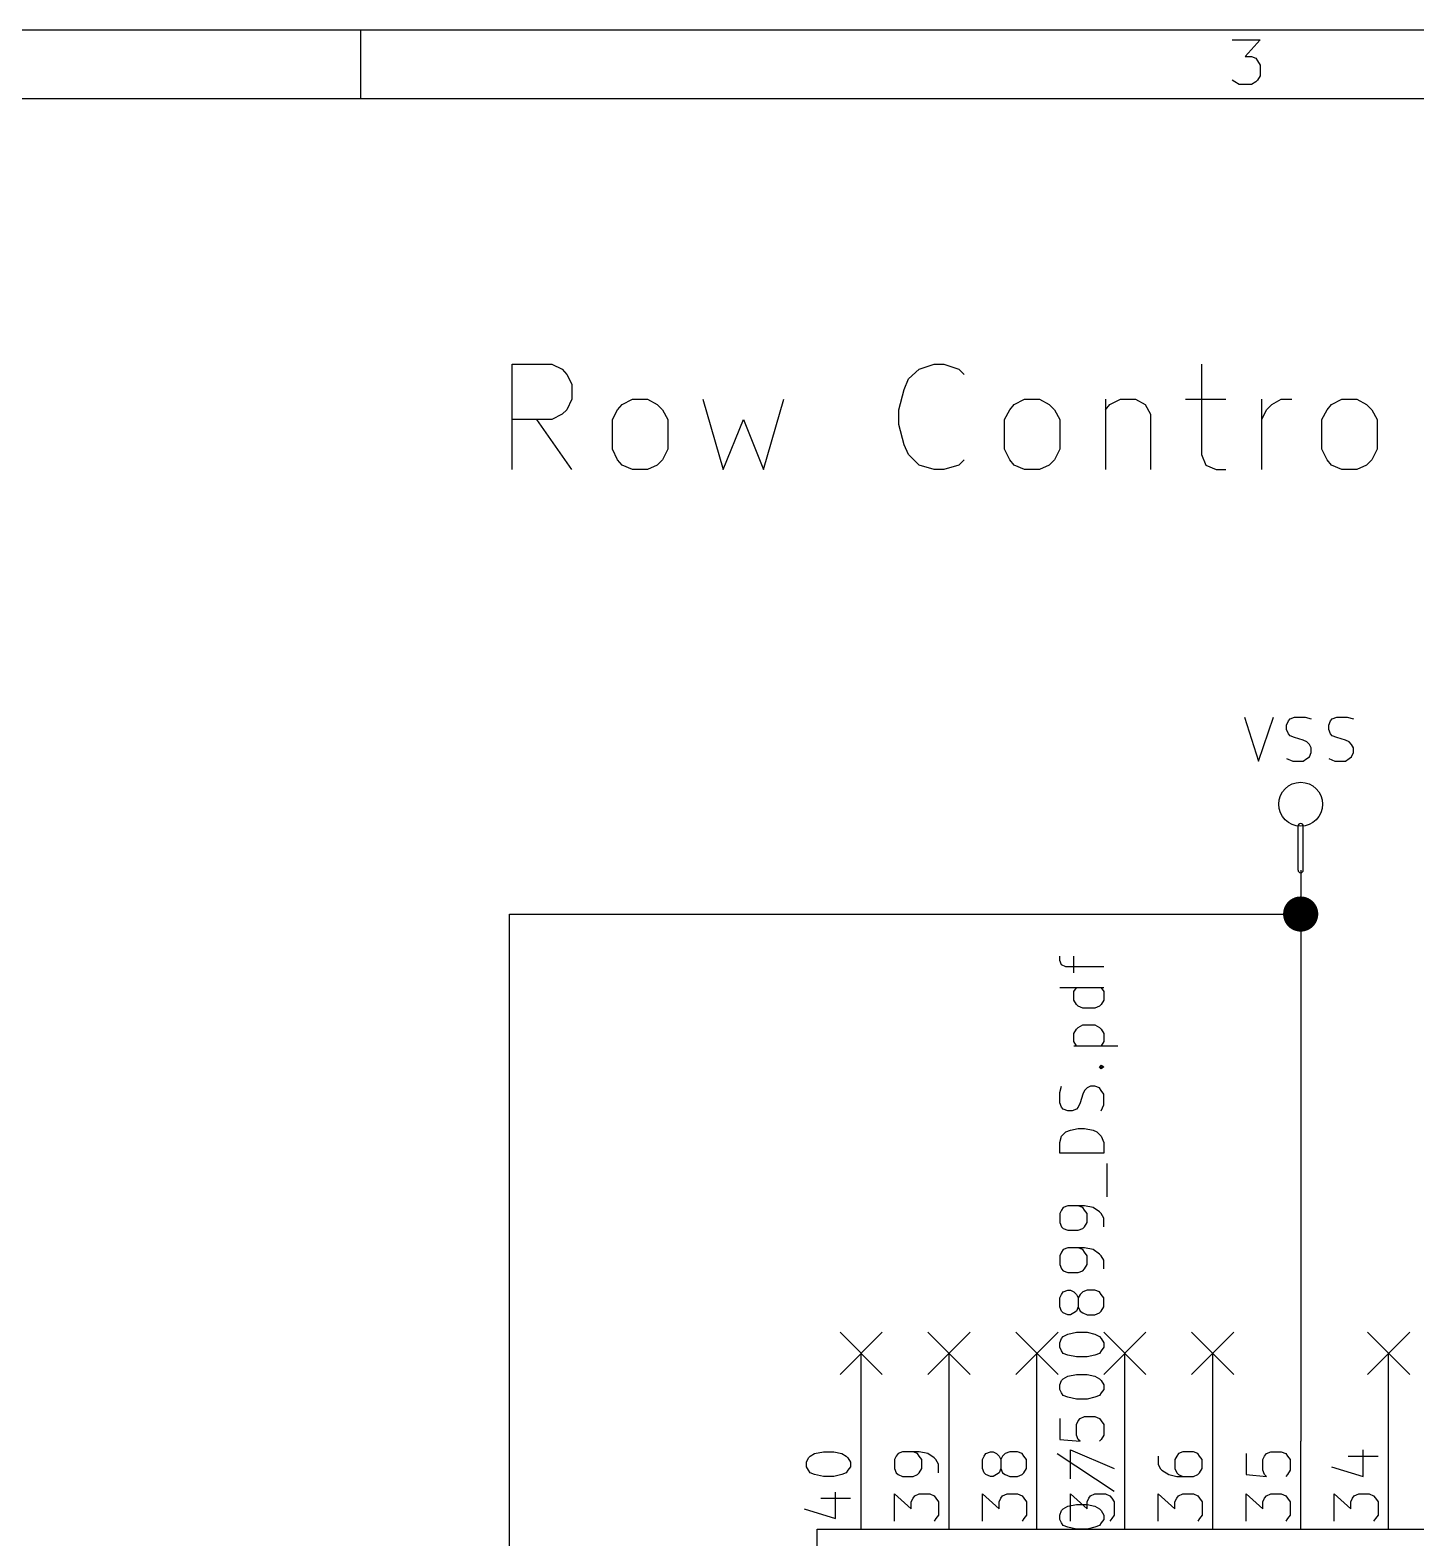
# Model space of a CAD drawing. Extents: x 10 to 287, y -200 to -10.
# Drawn here: x 100.45 to 140.49, y -53.59 to -10.01 of the extents above; entities that cross this region are included whole.
import ezdxf

# ---------------------------------------------------------------- set-up
doc = ezdxf.new("R2010")
doc.units = 0
doc.header["$MEASUREMENT"] = 0

msp = doc.modelspace()

# ---------------------------------------------------------------- linework, layer by layer
at = {"layer": 'Blue 2'}
for p, q in [((123.85, -47.6504), (125.07, -48.8696)), ((125.07, -47.6504), (123.85, -48.8696)), ((126.39, -47.6504), (127.61, -48.8696)), ((127.61, -47.6504), (126.39, -48.8696)), ((128.93, -47.6504), (130.15, -48.8696)), ((130.15, -47.6504), (128.93, -48.8696)), ((131.47, -47.6504), (132.69, -48.8696)), ((132.69, -47.6504), (131.47, -48.8696)), ((134.01, -47.6504), (135.23, -48.8696)), ((135.23, -47.6504), (134.01, -48.8696)), ((139.09, -47.6504), (140.31, -48.8696)), ((140.31, -47.6504), (139.09, -48.8696))]:
    msp.add_line(p, q, dxfattribs=at)
at = {"layer": 'Blue 3'}
for p, q in [((114.376, -22.7076), (114.376, -19.6596)), ((114.376, -19.6596), (115.519, -19.6596)), ((115.519, -19.6596), (115.824, -19.812)), ((115.824, -19.812), (115.951, -19.9644)), ((115.951, -19.9644), (116.103, -20.2438)), ((125.832, -20.0914), (126.136, -19.812)), ((126.136, -19.812), (126.568, -19.6596)), ((126.568, -19.6596), (126.848, -19.6596)), ((126.848, -19.6596), (127.279, -19.812)), ((127.279, -19.812), (127.432, -19.9644)), ((134.29, -19.6596), (134.29, -22.2758)), ((116.103, -20.2438), (116.103, -20.6756)), ((125.552, -20.9804), (125.705, -20.3962)), ((125.705, -20.3962), (125.832, -20.0914)), ((116.103, -20.6756), (115.951, -20.9804)), ((117.424, -20.9804), (117.551, -20.828)), ((117.551, -20.828), (117.856, -20.6756)), ((117.856, -20.6756), (118.288, -20.6756)), ((118.288, -20.6756), (118.567, -20.828)), ((118.567, -20.828), (118.72, -20.9804)), ((119.888, -20.6756), (120.472, -22.7076)), ((121.641, -22.7076), (122.225, -20.6756)), ((128.753, -20.9804), (128.88, -20.828)), ((128.88, -20.828), (129.184, -20.6756)), ((129.184, -20.6756), (129.616, -20.6756)), ((129.616, -20.6756), (129.896, -20.828)), ((129.896, -20.828), (130.048, -20.9804)), ((131.521, -20.6756), (131.521, -22.7076)), ((131.521, -20.9804), (131.648, -20.828)), ((131.648, -20.828), (131.953, -20.6756)), ((131.953, -20.6756), (132.385, -20.6756)), ((132.385, -20.6756), (132.664, -20.828)), ((132.664, -20.828), (132.817, -21.1074)), ((133.833, -20.6756), (135.001, -20.6756)), ((136.042, -22.7076), (136.042, -20.6756)), ((136.169, -20.9804), (136.322, -20.828)), ((136.322, -20.828), (136.601, -20.6756)), ((136.601, -20.6756), (136.906, -20.6756)), ((137.922, -20.9804), (138.049, -20.828)), ((138.049, -20.828), (138.354, -20.6756)), ((138.354, -20.6756), (138.786, -20.6756)), ((138.786, -20.6756), (139.065, -20.828)), ((139.065, -20.828), (139.217, -20.9804)), ((115.519, -21.2598), (114.376, -21.2598)), ((116.103, -22.7076), (115.087, -21.2598)), ((115.824, -21.1074), (115.519, -21.2598)), ((115.951, -20.9804), (115.824, -21.1074)), ((117.272, -21.2598), (117.424, -20.9804)), ((117.272, -22.1234), (117.272, -21.2598)), ((118.72, -20.9804), (118.872, -21.2598)), ((118.872, -21.2598), (118.872, -22.1234)), ((120.472, -22.7076), (121.056, -21.2598)), ((121.056, -21.2598), (121.641, -22.7076)), ((125.552, -21.4122), (125.552, -20.9804)), ((128.6, -21.2598), (128.753, -20.9804)), ((128.6, -22.1234), (128.6, -21.2598)), ((130.048, -20.9804), (130.2, -21.2598)), ((130.2, -21.2598), (130.2, -22.1234)), ((132.817, -21.1074), (132.817, -22.7076)), ((136.042, -21.2598), (136.169, -20.9804)), ((137.77, -21.2598), (137.922, -20.9804)), ((137.77, -22.1234), (137.77, -21.2598)), ((139.217, -20.9804), (139.37, -21.2598)), ((139.37, -21.2598), (139.37, -22.1234)), ((125.705, -21.9964), (125.552, -21.4122)), ((117.424, -22.4282), (117.272, -22.1234)), ((118.872, -22.1234), (118.72, -22.4282)), ((125.832, -22.2758), (125.705, -21.9964)), ((128.753, -22.4282), (128.6, -22.1234)), ((130.2, -22.1234), (130.048, -22.4282)), ((137.922, -22.4282), (137.77, -22.1234)), ((139.37, -22.1234), (139.217, -22.4282)), ((117.551, -22.5806), (117.424, -22.4282)), ((117.856, -22.7076), (117.551, -22.5806)), ((118.567, -22.5806), (118.288, -22.7076)), ((118.72, -22.4282), (118.567, -22.5806)), ((126.136, -22.5806), (125.832, -22.2758)), ((126.568, -22.7076), (126.136, -22.5806)), ((127.279, -22.5806), (126.848, -22.7076)), ((127.432, -22.4282), (127.279, -22.5806)), ((128.88, -22.5806), (128.753, -22.4282)), ((129.184, -22.7076), (128.88, -22.5806)), ((129.896, -22.5806), (129.616, -22.7076)), ((130.048, -22.4282), (129.896, -22.5806)), ((134.29, -22.2758), (134.417, -22.5806)), ((134.417, -22.5806), (134.722, -22.7076)), ((138.049, -22.5806), (137.922, -22.4282)), ((138.354, -22.7076), (138.049, -22.5806)), ((139.065, -22.5806), (138.786, -22.7076)), ((139.217, -22.4282), (139.065, -22.5806)), ((118.288, -22.7076), (117.856, -22.7076)), ((126.848, -22.7076), (126.568, -22.7076)), ((129.616, -22.7076), (129.184, -22.7076)), ((134.722, -22.7076), (135.001, -22.7076)), ((138.786, -22.7076), (138.354, -22.7076))]:
    msp.add_line(p, q, dxfattribs=at)
at = {"layer": 'Cyan 2'}
for p, q in [((135.534, -29.8704), (135.941, -31.1404)), ((135.941, -31.1404), (136.373, -29.8704)), ((136.754, -30.099), (136.804, -29.972)), ((136.804, -29.972), (136.855, -29.9212)), ((136.855, -29.9212), (136.982, -29.8704)), ((136.982, -29.8704), (137.287, -29.8704)), ((137.287, -29.8704), (137.465, -29.9212)), ((137.973, -30.099), (138.024, -29.972)), ((138.024, -29.972), (138.074, -29.9212)), ((138.074, -29.9212), (138.201, -29.8704)), ((138.201, -29.8704), (138.506, -29.8704)), ((138.506, -29.8704), (138.684, -29.9212)), ((136.754, -30.226), (136.754, -30.099)), ((136.804, -30.353), (136.754, -30.226)), ((136.855, -30.4038), (136.804, -30.353)), ((136.982, -30.4546), (136.855, -30.4038)), ((137.236, -30.5308), (136.982, -30.4546)), ((137.973, -30.226), (137.973, -30.099)), ((138.024, -30.353), (137.973, -30.226)), ((138.074, -30.4038), (138.024, -30.353)), ((138.201, -30.4546), (138.074, -30.4038)), ((138.455, -30.5308), (138.201, -30.4546)), ((137.338, -30.5816), (137.236, -30.5308)), ((137.414, -30.6578), (137.338, -30.5816)), ((137.465, -30.7594), (137.414, -30.6578)), ((137.414, -31.0134), (137.465, -30.8864)), ((137.465, -30.8864), (137.465, -30.7594)), ((138.557, -30.5816), (138.455, -30.5308)), ((138.633, -30.6578), (138.557, -30.5816)), ((138.684, -30.7594), (138.633, -30.6578)), ((138.633, -31.0134), (138.684, -30.8864)), ((138.684, -30.8864), (138.684, -30.7594)), ((136.754, -31.0642), (136.931, -31.1404)), ((136.931, -31.1404), (137.236, -31.1404)), ((137.236, -31.1404), (137.338, -31.0642)), ((137.338, -31.0642), (137.414, -31.0134)), ((137.973, -31.0642), (138.151, -31.1404)), ((138.151, -31.1404), (138.455, -31.1404)), ((138.455, -31.1404), (138.557, -31.0642)), ((138.557, -31.0642), (138.633, -31.0134))]:
    msp.add_line(p, q, dxfattribs=at)
at = {"layer": 'Green 2'}
for p, q in [((137.16, -34.29), (137.16, -50.8)), ((114.3, -60.96), (114.3, -35.56)), ((114.3, -35.56), (137.16, -35.56)), ((124.46, -50.8), (124.46, -48.26)), ((127, -50.8), (127, -48.26)), ((129.54, -50.8), (129.54, -48.26)), ((132.08, -50.8), (132.08, -48.26)), ((134.62, -50.8), (134.62, -48.26)), ((139.7, -50.8), (139.7, -48.26))]:
    msp.add_line(p, q, dxfattribs=at)
at = {"layer": 'Green 2', "const_width": 0.508}
msp.add_lwpolyline([(136.906, -35.56, 1), (137.414, -35.56, 1)], format="xyb", close=True, dxfattribs=at)
at = {"layer": 'L.Yellow'}
for p, q in [((123.19, -76.2), (123.19, -53.34)), ((123.19, -53.34), (173.99, -53.34))]:
    msp.add_line(p, q, dxfattribs=at)
at = {"layer": 'Magenta 2'}
for p, q in [((130.2, -36.9062), (130.2, -36.7792)), ((130.251, -37.0332), (130.2, -36.9062)), ((130.378, -37.084), (130.251, -37.0332)), ((130.607, -37.2618), (130.607, -36.7792)), ((131.47, -37.084), (130.378, -37.084)), ((131.47, -37.6936), (130.2, -37.6936)), ((130.607, -37.7952), (130.683, -37.6936)), ((130.607, -38.0492), (130.607, -37.7952)), ((131.394, -37.6936), (131.47, -37.7952)), ((131.47, -37.7952), (131.47, -38.0492)), ((130.683, -38.1762), (130.607, -38.0492)), ((130.734, -38.227), (130.683, -38.1762)), ((130.861, -38.2778), (130.734, -38.227)), ((131.216, -38.2778), (130.861, -38.2778)), ((131.343, -38.227), (131.216, -38.2778)), ((131.394, -38.1762), (131.343, -38.227)), ((131.47, -38.0492), (131.394, -38.1762)), ((130.734, -38.8366), (130.861, -38.7604)), ((130.861, -38.7604), (131.216, -38.7604)), ((131.216, -38.7604), (131.343, -38.8366)), ((130.607, -39.0144), (130.683, -38.8874)), ((130.607, -39.243), (130.607, -39.0144)), ((130.683, -38.8874), (130.734, -38.8366)), ((131.343, -38.8366), (131.394, -38.8874)), ((131.394, -38.8874), (131.47, -39.0144)), ((131.47, -39.0144), (131.47, -39.243)), ((130.683, -39.37), (130.607, -39.243)), ((130.607, -39.37), (131.877, -39.37)), ((131.47, -39.243), (131.394, -39.37)), ((131.343, -39.9796), (131.394, -39.9288)), ((131.394, -40.0304), (131.343, -39.9796)), ((131.343, -39.9796), (131.47, -39.9796)), ((131.394, -39.9288), (131.47, -39.9796)), ((131.47, -39.9796), (131.394, -40.0304)), ((130.2, -40.7162), (130.251, -40.5384)), ((130.2, -41.021), (130.2, -40.7162)), ((130.861, -40.767), (130.785, -41.021)), ((130.912, -40.6654), (130.861, -40.767)), ((130.988, -40.5892), (130.912, -40.6654)), ((131.089, -40.5384), (130.988, -40.5892)), ((131.216, -40.5384), (131.089, -40.5384)), ((131.343, -40.5892), (131.216, -40.5384)), ((131.394, -40.6654), (131.343, -40.5892)), ((131.47, -40.767), (131.394, -40.6654)), ((131.47, -41.0718), (131.47, -40.767)), ((130.251, -41.148), (130.2, -41.021)), ((130.302, -41.1988), (130.251, -41.148)), ((130.429, -41.2496), (130.302, -41.1988)), ((130.556, -41.2496), (130.429, -41.2496)), ((130.683, -41.1988), (130.556, -41.2496)), ((130.734, -41.148), (130.683, -41.1988)), ((130.785, -41.021), (130.734, -41.148)), ((131.394, -41.2496), (131.47, -41.0718)), ((130.378, -41.8592), (130.505, -41.8084)), ((130.505, -41.8084), (130.734, -41.7576)), ((130.734, -41.7576), (130.912, -41.7576)), ((130.912, -41.7576), (131.166, -41.8084)), ((131.166, -41.8084), (131.267, -41.8592)), ((130.2, -42.164), (130.251, -41.9862)), ((130.2, -42.4688), (130.2, -42.164)), ((130.251, -41.9862), (130.378, -41.8592)), ((131.267, -41.8592), (131.394, -41.9862)), ((131.394, -41.9862), (131.47, -42.164)), ((131.47, -42.164), (131.47, -42.4688)), ((131.47, -42.4688), (130.2, -42.4688)), ((131.572, -43.7388), (131.572, -42.7736)), ((130.429, -43.9928), (130.302, -44.0436)), ((130.912, -43.9928), (130.429, -43.9928)), ((130.861, -44.0436), (130.734, -43.9928)), ((131.166, -44.0436), (130.912, -43.9928)), ((130.251, -44.1198), (130.2, -44.2214)), ((130.2, -44.2214), (130.2, -44.4754)), ((130.302, -44.0436), (130.251, -44.1198)), ((130.912, -44.1198), (130.861, -44.0436)), ((130.988, -44.2214), (130.912, -44.1198)), ((130.988, -44.4754), (130.988, -44.2214)), ((131.343, -44.1706), (131.166, -44.0436)), ((131.394, -44.2214), (131.343, -44.1706)), ((131.47, -44.3484), (131.394, -44.2214)), ((131.47, -44.6024), (131.47, -44.3484)), ((130.2, -44.4754), (130.251, -44.6024)), ((130.251, -44.6024), (130.302, -44.6532)), ((130.302, -44.6532), (130.429, -44.704)), ((130.429, -44.704), (130.734, -44.704)), ((130.734, -44.704), (130.861, -44.6532)), ((130.861, -44.6532), (130.912, -44.6024)), ((130.912, -44.6024), (130.988, -44.4754)), ((130.302, -45.2628), (130.251, -45.339)), ((130.429, -45.212), (130.302, -45.2628)), ((130.912, -45.212), (130.429, -45.212)), ((130.861, -45.2628), (130.734, -45.212)), ((130.912, -45.339), (130.861, -45.2628)), ((131.166, -45.2628), (130.912, -45.212)), ((131.343, -45.3898), (131.166, -45.2628)), ((130.251, -45.339), (130.2, -45.4406)), ((130.2, -45.4406), (130.2, -45.6946)), ((130.2, -45.6946), (130.251, -45.8216)), ((130.988, -45.4406), (130.912, -45.339)), ((130.912, -45.8216), (130.988, -45.6946)), ((130.988, -45.6946), (130.988, -45.4406)), ((131.394, -45.4406), (131.343, -45.3898)), ((131.47, -45.5676), (131.394, -45.4406)), ((131.47, -45.8216), (131.47, -45.5676)), ((130.251, -45.8216), (130.302, -45.8724)), ((130.302, -45.8724), (130.429, -45.9232)), ((130.429, -45.9232), (130.734, -45.9232)), ((130.734, -45.9232), (130.861, -45.8724)), ((130.861, -45.8724), (130.912, -45.8216)), ((130.2, -46.6598), (130.251, -46.5582)), ((130.251, -46.5582), (130.302, -46.482)), ((130.302, -46.482), (130.429, -46.4312)), ((130.429, -46.4312), (130.505, -46.4312)), ((130.505, -46.4312), (130.607, -46.482)), ((130.607, -46.482), (130.683, -46.5582)), ((130.683, -46.5582), (130.734, -46.6598)), ((130.785, -46.5582), (130.734, -46.6598)), ((130.861, -46.482), (130.785, -46.5582)), ((130.988, -46.4312), (130.861, -46.482)), ((131.216, -46.4312), (130.988, -46.4312)), ((131.343, -46.482), (131.216, -46.4312)), ((131.394, -46.5582), (131.343, -46.482)), ((131.47, -46.6598), (131.394, -46.5582)), ((130.2, -46.9138), (130.2, -46.6598)), ((130.251, -47.0408), (130.2, -46.9138)), ((130.302, -47.0916), (130.251, -47.0408)), ((130.683, -47.0408), (130.607, -47.0916)), ((130.734, -46.9138), (130.683, -47.0408)), ((130.734, -46.6598), (130.734, -46.9138)), ((130.734, -46.9138), (130.785, -47.0408)), ((130.785, -47.0408), (130.861, -47.0916)), ((131.343, -47.0916), (131.394, -47.0408)), ((131.394, -47.0408), (131.47, -46.9138)), ((131.47, -46.9138), (131.47, -46.6598)), ((130.429, -47.1424), (130.302, -47.0916)), ((130.505, -47.1424), (130.429, -47.1424)), ((130.607, -47.0916), (130.505, -47.1424)), ((130.861, -47.0916), (130.988, -47.1424)), ((130.988, -47.1424), (131.216, -47.1424)), ((131.216, -47.1424), (131.343, -47.0916)), ((130.2, -47.9552), (130.251, -47.8282)), ((130.251, -47.8282), (130.302, -47.7774)), ((130.302, -47.7774), (130.429, -47.7012)), ((130.429, -47.7012), (130.683, -47.6504)), ((130.683, -47.6504), (130.988, -47.6504)), ((130.988, -47.6504), (131.216, -47.7012)), ((131.216, -47.7012), (131.343, -47.7774)), ((131.343, -47.7774), (131.394, -47.8282)), ((131.394, -47.8282), (131.47, -47.9552)), ((130.2, -48.0822), (130.2, -47.9552)), ((130.251, -48.1838), (130.2, -48.0822)), ((130.302, -48.26), (130.251, -48.1838)), ((130.429, -48.3108), (130.302, -48.26)), ((130.683, -48.3616), (130.429, -48.3108)), ((130.988, -48.3616), (130.683, -48.3616)), ((131.216, -48.3108), (130.988, -48.3616)), ((131.343, -48.26), (131.216, -48.3108)), ((131.394, -48.1838), (131.343, -48.26)), ((131.47, -48.0822), (131.394, -48.1838)), ((131.47, -47.9552), (131.47, -48.0822)), ((130.2, -49.1744), (130.251, -49.0474)), ((130.2, -49.3014), (130.2, -49.1744)), ((130.251, -49.0474), (130.302, -48.9966)), ((130.302, -48.9966), (130.429, -48.9204)), ((130.429, -48.9204), (130.683, -48.8696)), ((130.683, -48.8696), (130.988, -48.8696)), ((130.988, -48.8696), (131.216, -48.9204)), ((131.216, -48.9204), (131.343, -48.9966)), ((131.343, -48.9966), (131.394, -49.0474)), ((131.394, -49.0474), (131.47, -49.1744)), ((131.47, -49.1744), (131.47, -49.3014)), ((130.251, -49.403), (130.2, -49.3014)), ((130.302, -49.4792), (130.251, -49.403)), ((130.429, -49.53), (130.302, -49.4792)), ((130.683, -49.5808), (130.429, -49.53)), ((130.988, -49.5808), (130.683, -49.5808)), ((131.216, -49.53), (130.988, -49.5808)), ((131.343, -49.4792), (131.216, -49.53)), ((131.394, -49.403), (131.343, -49.4792)), ((131.47, -49.3014), (131.394, -49.403)), ((130.785, -50.1396), (130.912, -50.0888)), ((130.912, -50.0888), (131.216, -50.0888)), ((131.216, -50.0888), (131.343, -50.1396)), ((130.2, -50.1396), (130.2, -50.7492)), ((130.683, -50.3174), (130.734, -50.2158)), ((130.683, -50.6222), (130.683, -50.3174)), ((130.734, -50.2158), (130.785, -50.1396)), ((131.343, -50.1396), (131.394, -50.2158)), ((131.394, -50.2158), (131.47, -50.3174)), ((131.47, -50.3174), (131.47, -50.6222)), ((130.2, -50.7492), (130.785, -50.8)), ((130.734, -50.7492), (130.683, -50.6222)), ((130.785, -50.8), (130.734, -50.7492)), ((131.394, -50.7492), (131.343, -50.8)), ((131.47, -50.6222), (131.394, -50.7492)), ((130.124, -51.1556), (131.775, -52.2478)), ((130.302, -52.7558), (130.429, -52.6796)), ((130.429, -52.6796), (130.683, -52.6288)), ((130.683, -52.6288), (130.988, -52.6288)), ((130.988, -52.6288), (131.216, -52.6796)), ((131.216, -52.6796), (131.343, -52.7558)), ((130.2, -52.9336), (130.251, -52.8066)), ((130.2, -53.0606), (130.2, -52.9336)), ((130.251, -53.1622), (130.2, -53.0606)), ((130.251, -52.8066), (130.302, -52.7558)), ((130.302, -53.2384), (130.251, -53.1622)), ((131.343, -52.7558), (131.394, -52.8066)), ((131.394, -53.1622), (131.343, -53.2384)), ((131.394, -52.8066), (131.47, -52.9336)), ((131.47, -53.0606), (131.394, -53.1622)), ((131.47, -52.9336), (131.47, -53.0606)), ((130.429, -53.2892), (130.302, -53.2384)), ((130.683, -53.34), (130.429, -53.2892)), ((130.988, -53.34), (130.683, -53.34)), ((131.216, -53.2892), (130.988, -53.34)), ((131.343, -53.2384), (131.216, -53.2892))]:
    msp.add_line(p, q, dxfattribs=at)
at = {"layer": 'Red 2'}
for p, q in [((286.995, -10.0076), (10.0076, -10.0076)), ((110.007, -11.9888), (110.007, -10.0076)), ((135.179, -10.287), (135.992, -10.287)), ((135.992, -10.287), (135.56, -10.7696)), ((135.56, -10.7696), (135.738, -10.7696)), ((135.738, -10.7696), (135.865, -10.8204)), ((135.865, -10.8204), (135.915, -10.8966)), ((135.915, -10.8966), (135.992, -11.0236)), ((135.992, -11.3284), (135.915, -11.4554)), ((135.992, -11.0236), (135.992, -11.3284)), ((135.255, -11.5062), (135.179, -11.4554)), ((135.382, -11.5824), (135.255, -11.5062)), ((135.738, -11.5824), (135.382, -11.5824)), ((135.865, -11.5062), (135.738, -11.5824)), ((135.915, -11.4554), (135.865, -11.5062)), ((285.013, -11.9888), (11.9888, -11.9888)), ((137.084, -34.29), (137.084, -33.02)), ((137.236, -34.29), (137.236, -33.02)), ((124.46, -53.34), (124.46, -50.8)), ((127, -53.34), (127, -50.8)), ((129.54, -53.34), (129.54, -50.8)), ((132.08, -53.34), (132.08, -50.8)), ((134.62, -53.34), (134.62, -50.8)), ((137.16, -53.34), (137.16, -50.8)), ((139.7, -53.34), (139.7, -50.8)), ((122.885, -51.4096), (122.936, -51.2826)), ((122.885, -51.5366), (122.885, -51.4096)), ((122.936, -51.2826), (122.987, -51.2318)), ((122.987, -51.2318), (123.114, -51.1556)), ((123.114, -51.1556), (123.368, -51.1048)), ((123.368, -51.1048), (123.673, -51.1048)), ((123.673, -51.1048), (123.901, -51.1556)), ((123.901, -51.1556), (124.028, -51.2318)), ((124.028, -51.2318), (124.079, -51.2826)), ((124.079, -51.2826), (124.155, -51.4096)), ((124.155, -51.4096), (124.155, -51.5366)), ((125.476, -51.2318), (125.425, -51.3334)), ((125.425, -51.3334), (125.425, -51.5874)), ((125.527, -51.1556), (125.476, -51.2318)), ((125.654, -51.1048), (125.527, -51.1556)), ((126.136, -51.1048), (125.654, -51.1048)), ((126.086, -51.1556), (125.959, -51.1048)), ((126.136, -51.2318), (126.086, -51.1556)), ((126.39, -51.1556), (126.136, -51.1048)), ((126.213, -51.3334), (126.136, -51.2318)), ((126.213, -51.5874), (126.213, -51.3334)), ((126.568, -51.2826), (126.39, -51.1556)), ((126.619, -51.3334), (126.568, -51.2826)), ((126.695, -51.4604), (126.619, -51.3334)), ((127.965, -51.3334), (128.016, -51.2318)), ((127.965, -51.5874), (127.965, -51.3334)), ((128.016, -51.2318), (128.067, -51.1556)), ((128.067, -51.1556), (128.194, -51.1048)), ((128.194, -51.1048), (128.27, -51.1048)), ((128.27, -51.1048), (128.372, -51.1556)), ((128.372, -51.1556), (128.448, -51.2318)), ((128.448, -51.2318), (128.499, -51.3334)), ((128.549, -51.2318), (128.499, -51.3334)), ((128.499, -51.3334), (128.499, -51.5874)), ((128.626, -51.1556), (128.549, -51.2318)), ((128.753, -51.1048), (128.626, -51.1556)), ((128.981, -51.1048), (128.753, -51.1048)), ((129.108, -51.1556), (128.981, -51.1048)), ((129.159, -51.2318), (129.108, -51.1556)), ((129.235, -51.3334), (129.159, -51.2318)), ((129.235, -51.5874), (129.235, -51.3334)), ((130.505, -51.8922), (130.505, -51.054)), ((130.505, -51.054), (131.775, -51.5874)), ((133.045, -51.2318), (133.045, -51.4604)), ((133.579, -51.2318), (133.528, -51.3334)), ((133.528, -51.3334), (133.528, -51.5874)), ((133.629, -51.1556), (133.579, -51.2318)), ((133.756, -51.1048), (133.629, -51.1556)), ((134.061, -51.1048), (133.756, -51.1048)), ((134.188, -51.1556), (134.061, -51.1048)), ((134.239, -51.2318), (134.188, -51.1556)), ((134.315, -51.3334), (134.239, -51.2318)), ((134.315, -51.5874), (134.315, -51.3334)), ((135.585, -51.1556), (135.585, -51.7652)), ((136.068, -51.3334), (136.119, -51.2318)), ((136.068, -51.6382), (136.068, -51.3334)), ((136.119, -51.2318), (136.169, -51.1556)), ((136.169, -51.1556), (136.296, -51.1048)), ((136.296, -51.1048), (136.601, -51.1048)), ((136.601, -51.1048), (136.728, -51.1556)), ((136.728, -51.1556), (136.779, -51.2318)), ((136.779, -51.2318), (136.855, -51.3334)), ((136.855, -51.3334), (136.855, -51.6382)), ((138.532, -51.2318), (139.395, -51.2318)), ((138.963, -51.816), (138.963, -51.054)), ((122.936, -51.6382), (122.885, -51.5366)), ((122.987, -51.7144), (122.936, -51.6382)), ((123.114, -51.7652), (122.987, -51.7144)), ((123.368, -51.816), (123.114, -51.7652)), ((123.673, -51.816), (123.368, -51.816)), ((123.901, -51.7652), (123.673, -51.816)), ((124.028, -51.7144), (123.901, -51.7652)), ((124.079, -51.6382), (124.028, -51.7144)), ((124.155, -51.5366), (124.079, -51.6382)), ((125.425, -51.5874), (125.476, -51.7144)), ((125.476, -51.7144), (125.527, -51.7652)), ((125.527, -51.7652), (125.654, -51.816)), ((125.654, -51.816), (125.959, -51.816)), ((125.959, -51.816), (126.086, -51.7652)), ((126.086, -51.7652), (126.136, -51.7144)), ((126.136, -51.7144), (126.213, -51.5874)), ((126.695, -51.7144), (126.695, -51.4604)), ((128.016, -51.7144), (127.965, -51.5874)), ((128.067, -51.7652), (128.016, -51.7144)), ((128.194, -51.816), (128.067, -51.7652)), ((128.27, -51.816), (128.194, -51.816)), ((128.372, -51.7652), (128.27, -51.816)), ((128.448, -51.7144), (128.372, -51.7652)), ((128.499, -51.5874), (128.448, -51.7144)), ((128.499, -51.5874), (128.549, -51.7144)), ((128.549, -51.7144), (128.626, -51.7652)), ((128.626, -51.7652), (128.753, -51.816)), ((128.753, -51.816), (128.981, -51.816)), ((128.981, -51.816), (129.108, -51.7652)), ((129.108, -51.7652), (129.159, -51.7144)), ((129.159, -51.7144), (129.235, -51.5874)), ((133.045, -51.4604), (133.096, -51.5874)), ((133.096, -51.5874), (133.147, -51.6382)), ((133.147, -51.6382), (133.35, -51.7652)), ((133.35, -51.7652), (133.579, -51.816)), ((133.528, -51.5874), (133.579, -51.7144)), ((133.579, -51.7144), (133.629, -51.7652)), ((133.579, -51.816), (134.061, -51.816)), ((133.629, -51.7652), (133.756, -51.816)), ((134.061, -51.816), (134.188, -51.7652)), ((134.188, -51.7652), (134.239, -51.7144)), ((134.239, -51.7144), (134.315, -51.5874)), ((135.585, -51.7652), (136.169, -51.816)), ((136.119, -51.7652), (136.068, -51.6382)), ((136.169, -51.816), (136.119, -51.7652)), ((136.779, -51.7652), (136.728, -51.816)), ((136.855, -51.6382), (136.779, -51.7652)), ((138.049, -51.5366), (138.963, -51.816)), ((123.723, -53.0352), (123.723, -52.2732)), ((123.292, -52.451), (124.155, -52.451)), ((125.425, -53.1114), (125.425, -52.324)), ((125.425, -52.324), (125.908, -52.7558)), ((125.908, -52.5526), (125.959, -52.451)), ((125.908, -52.7558), (125.908, -52.5526)), ((125.959, -52.451), (126.009, -52.3748)), ((126.009, -52.3748), (126.136, -52.324)), ((126.136, -52.324), (126.441, -52.324)), ((126.441, -52.324), (126.568, -52.3748)), ((126.568, -52.3748), (126.619, -52.451)), ((126.619, -52.451), (126.695, -52.5526)), ((126.695, -52.5526), (126.695, -52.9336)), ((127.965, -53.1114), (127.965, -52.324)), ((127.965, -52.324), (128.448, -52.7558)), ((128.448, -52.5526), (128.499, -52.451)), ((128.448, -52.7558), (128.448, -52.5526)), ((128.499, -52.451), (128.549, -52.3748)), ((128.549, -52.3748), (128.676, -52.324)), ((128.676, -52.324), (128.981, -52.324)), ((128.981, -52.324), (129.108, -52.3748)), ((129.108, -52.3748), (129.159, -52.451)), ((129.159, -52.451), (129.235, -52.5526)), ((129.235, -52.5526), (129.235, -52.9336)), ((130.505, -53.1114), (130.505, -52.324)), ((130.505, -52.324), (130.988, -52.7558)), ((130.988, -52.5526), (131.039, -52.451)), ((130.988, -52.7558), (130.988, -52.5526)), ((131.039, -52.451), (131.089, -52.3748)), ((131.089, -52.3748), (131.216, -52.324)), ((131.216, -52.324), (131.521, -52.324)), ((131.521, -52.324), (131.648, -52.3748)), ((131.648, -52.3748), (131.699, -52.451)), ((131.699, -52.451), (131.775, -52.5526)), ((131.775, -52.5526), (131.775, -52.9336)), ((133.045, -53.1114), (133.045, -52.324)), ((133.045, -52.324), (133.528, -52.7558)), ((133.528, -52.5526), (133.579, -52.451)), ((133.528, -52.7558), (133.528, -52.5526)), ((133.579, -52.451), (133.629, -52.3748)), ((133.629, -52.3748), (133.756, -52.324)), ((133.756, -52.324), (134.061, -52.324)), ((134.061, -52.324), (134.188, -52.3748)), ((134.188, -52.3748), (134.239, -52.451)), ((134.239, -52.451), (134.315, -52.5526)), ((134.315, -52.5526), (134.315, -52.9336)), ((135.585, -53.1114), (135.585, -52.324)), ((135.585, -52.324), (136.068, -52.7558)), ((136.068, -52.5526), (136.119, -52.451)), ((136.068, -52.7558), (136.068, -52.5526)), ((136.119, -52.451), (136.169, -52.3748)), ((136.169, -52.3748), (136.296, -52.324)), ((136.296, -52.324), (136.601, -52.324)), ((136.601, -52.324), (136.728, -52.3748)), ((136.728, -52.3748), (136.779, -52.451)), ((136.779, -52.451), (136.855, -52.5526)), ((136.855, -52.5526), (136.855, -52.9336)), ((138.125, -53.1114), (138.125, -52.324)), ((138.125, -52.324), (138.608, -52.7558)), ((138.608, -52.5526), (138.659, -52.451)), ((138.608, -52.7558), (138.608, -52.5526)), ((138.659, -52.451), (138.709, -52.3748)), ((138.709, -52.3748), (138.836, -52.324)), ((138.836, -52.324), (139.141, -52.324)), ((139.141, -52.324), (139.268, -52.3748)), ((139.268, -52.3748), (139.319, -52.451)), ((139.319, -52.451), (139.395, -52.5526)), ((139.395, -52.5526), (139.395, -52.9336)), ((122.809, -52.7558), (123.723, -53.0352)), ((126.619, -53.0352), (126.568, -53.1114)), ((126.695, -52.9336), (126.619, -53.0352)), ((129.159, -53.0352), (129.108, -53.1114)), ((129.235, -52.9336), (129.159, -53.0352)), ((131.699, -53.0352), (131.648, -53.1114)), ((131.775, -52.9336), (131.699, -53.0352)), ((134.239, -53.0352), (134.188, -53.1114)), ((134.315, -52.9336), (134.239, -53.0352)), ((136.779, -53.0352), (136.728, -53.1114)), ((136.855, -52.9336), (136.779, -53.0352)), ((139.319, -53.0352), (139.268, -53.1114)), ((139.395, -52.9336), (139.319, -53.0352)), ((123.19, -76.2), (123.19, -53.34)), ((123.19, -53.34), (173.99, -53.34))]:
    msp.add_line(p, q, dxfattribs=at)
msp.add_circle((137.16, -32.385), 0.635, dxfattribs=at)
for centre, start, end in [((137.16, -33.02), 360, 540), ((137.16, -34.29), 180, 360)]:
    msp.add_arc(centre, 0.0762, start, end, dxfattribs=at)

doc.saveas('drawing.dxf')
